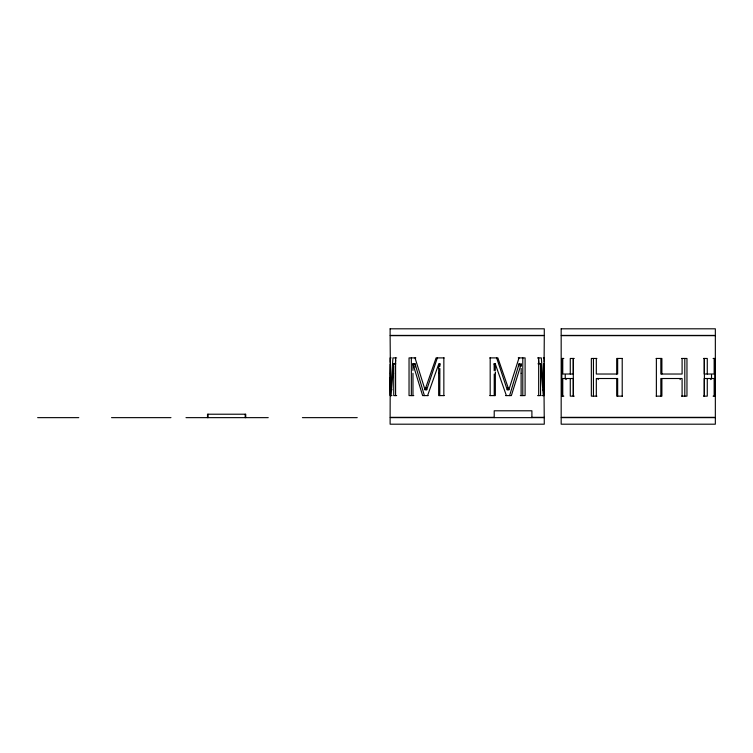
<?xml version="1.0" encoding="UTF-8"?>
<svg xmlns="http://www.w3.org/2000/svg" width="753" height="753" viewBox="0 0 753 753"><rect width="100%" height="100%" fill="white"/><g stroke="black" fill="none" stroke-linecap="round" stroke-linejoin="round"><path stroke-width="1.13" d="M390.233 373.036L390.431 363.803M393.734 373.347L393.734 395.598L396.652 395.598M393.734 373.187L393.772 366.457M438.66 373.281L438.66 395.598L444.195 395.598M439.912 366.297L439.921 363.803L438.792 364.273M521.114 373.281L521.114 395.598M521.217 364.386L521.217 364.96M509.621 395.598L519.081 363.803L521.217 364.273M390.11 362.372L390.139 357.901L391.089 357.901M438.66 373.187L438.754 368.17M521.114 373.187L521.18 368.509M544.287 376.773L543.967 395.598M438.792 365.299L438.783 366.212M521.217 365.403L521.208 366.334M519.071 366.109L519.081 363.803M390.242 363.803L390.12 417.341L493.808 417.341M439.874 368.528L439.79 395.598M542.537 389.772L543.675 389.772L543.948 382.872L544.287 335.659L390.12 335.659L390.478 384.839L390.666 389.772L391.993 389.772M390.666 389.772L392.953 357.901L396.652 357.901M391.042 395.598L393.772 363.803L395.777 363.803M395.344 363.878L395.702 359.896M521.217 363.84L511.372 395.598L505.602 395.598M519.005 357.901L508.868 389.772L507.211 389.772L496.651 357.901M415.025 357.901L425.04 389.772L426.716 389.772L437.324 357.901M507.211 389.772L507.851 387.776M425.04 389.772L436.091 357.901L444.195 357.901M427.591 395.598L438.792 363.84M438.547 367.784L439.921 363.803M415.807 357.901L409.039 357.901L409.039 395.598L413.783 395.598M489.742 357.901L497.865 357.901L508.868 389.772M518.233 357.901L525.095 357.901L525.095 395.598L520.314 395.598M537.614 357.901L541.322 357.901L543.675 389.772M543.327 357.901L544.278 357.901L544.287 361.854M563.818 358.456L561.842 358.456L561.842 396.144L563.818 396.144M574.228 358.456L570.275 358.456L570.275 374.025M596.903 358.456L591.35 358.456L591.35 396.144L596.903 396.144M622.439 358.456L616.698 358.456L616.698 374.025M656.127 358.456L661.887 358.456L661.887 374.025M681.484 358.456L686.962 358.456L686.962 396.144L681.484 396.144M703.471 358.456L707.274 358.456L707.274 374.025M713.1 358.456L714.926 358.456L714.926 396.144L713.1 396.144M412.945 370.401L412.889 363.803L415.044 363.803L424.391 395.598M494.203 370.758L494.128 363.803L495.239 363.803L506.383 395.598M537.971 363.803L540.513 363.803L543.29 395.598M543.798 363.803L544.287 424.193L390.12 424.193L390.11 417.642L544.287 417.642M391.984 395.598L390.233 395.598L390.233 373.347M428.184 395.598L422.621 395.598L412.889 363.803M489.845 395.598L495.352 395.598L495.352 373.347M537.614 395.598L540.541 395.598L540.541 373.281M541.784 395.598L544.193 395.598L544.184 363.803M574.228 396.144L570.275 396.144L570.275 378.514M622.439 396.144L616.698 396.144L616.698 378.514M656.127 396.144L661.887 396.144L661.887 378.514M703.471 396.144L707.274 396.144L707.274 378.514M531.571 417.341L544.287 417.341M37.65 417.642L78.764 417.642M111.548 417.642L170.969 417.642M186 417.642L268.237 417.642M302.414 417.642L357.233 417.642M494.128 363.803L494.815 365.789M426.085 387.776L426.716 389.772M538.386 357.901L538.941 363.878M390.393 395.598L390.11 377.808M495.314 370.476L495.239 363.803M495.342 371.991L495.352 373.017M415.054 367.04L415.044 363.803M540.541 372.217L540.513 363.803M540.541 372.951L540.541 372.481M393.772 364.753L393.772 363.803M714.155 358.456L714.155 374.025L704.206 374.025L704.206 358.456M714.155 396.144L714.155 378.514L704.206 378.514L704.206 396.144M711.519 374.947L711.519 378.872M710.785 378.514L710.785 379.616M704.394 358.456L704.394 396.144M684.797 358.456L684.797 396.144M682.096 358.456L682.096 374.025L660.842 374.025L660.842 358.456M682.096 396.144L682.096 378.514L660.842 378.514L660.842 396.144M680.147 378.514L680.147 379.616M656.371 358.456L656.371 396.144M622.213 358.456L622.213 396.144M617.658 358.456L617.658 374.025L596.32 374.025L596.32 358.456M617.658 396.144L617.658 378.514L596.32 378.514L596.32 396.144M598.183 378.514L598.183 379.616M593.439 358.456L593.439 396.144M566.115 378.514L566.115 379.616M565.23 374.947L565.23 378.872M562.764 358.456L562.764 374.025L573.297 374.025L573.297 358.456L573.325 396.144L573.297 378.514L562.764 378.514L562.764 396.144M538.668 357.901L538.668 395.598M531.9 417.642L531.9 410.79L494.213 410.79L494.213 417.642M522.798 357.901L522.798 395.598M494.232 374.015L494.232 395.598M490.184 357.901L490.184 395.598M443.846 357.901L443.846 395.598M412.973 373.347L412.973 395.598M411.345 357.901L411.345 395.598M395.589 357.901L395.589 395.598M245.732 417.642L245.732 414.216L207.499 414.216L207.499 417.642M245.186 414.216L245.186 417.642M208.044 414.216L208.044 417.642M390.12 328.807L390.11 335.405L544.287 335.405L544.287 328.807L390.12 328.807M561.173 328.807L561.164 335.405L715.35 335.405L715.341 328.807L561.173 328.807M715.35 417.642L715.341 424.193L561.173 424.193L561.164 417.642L715.35 417.642M715.341 335.659L561.173 335.659L561.173 417.341L715.341 417.341L715.341 335.659"/></g></svg>
